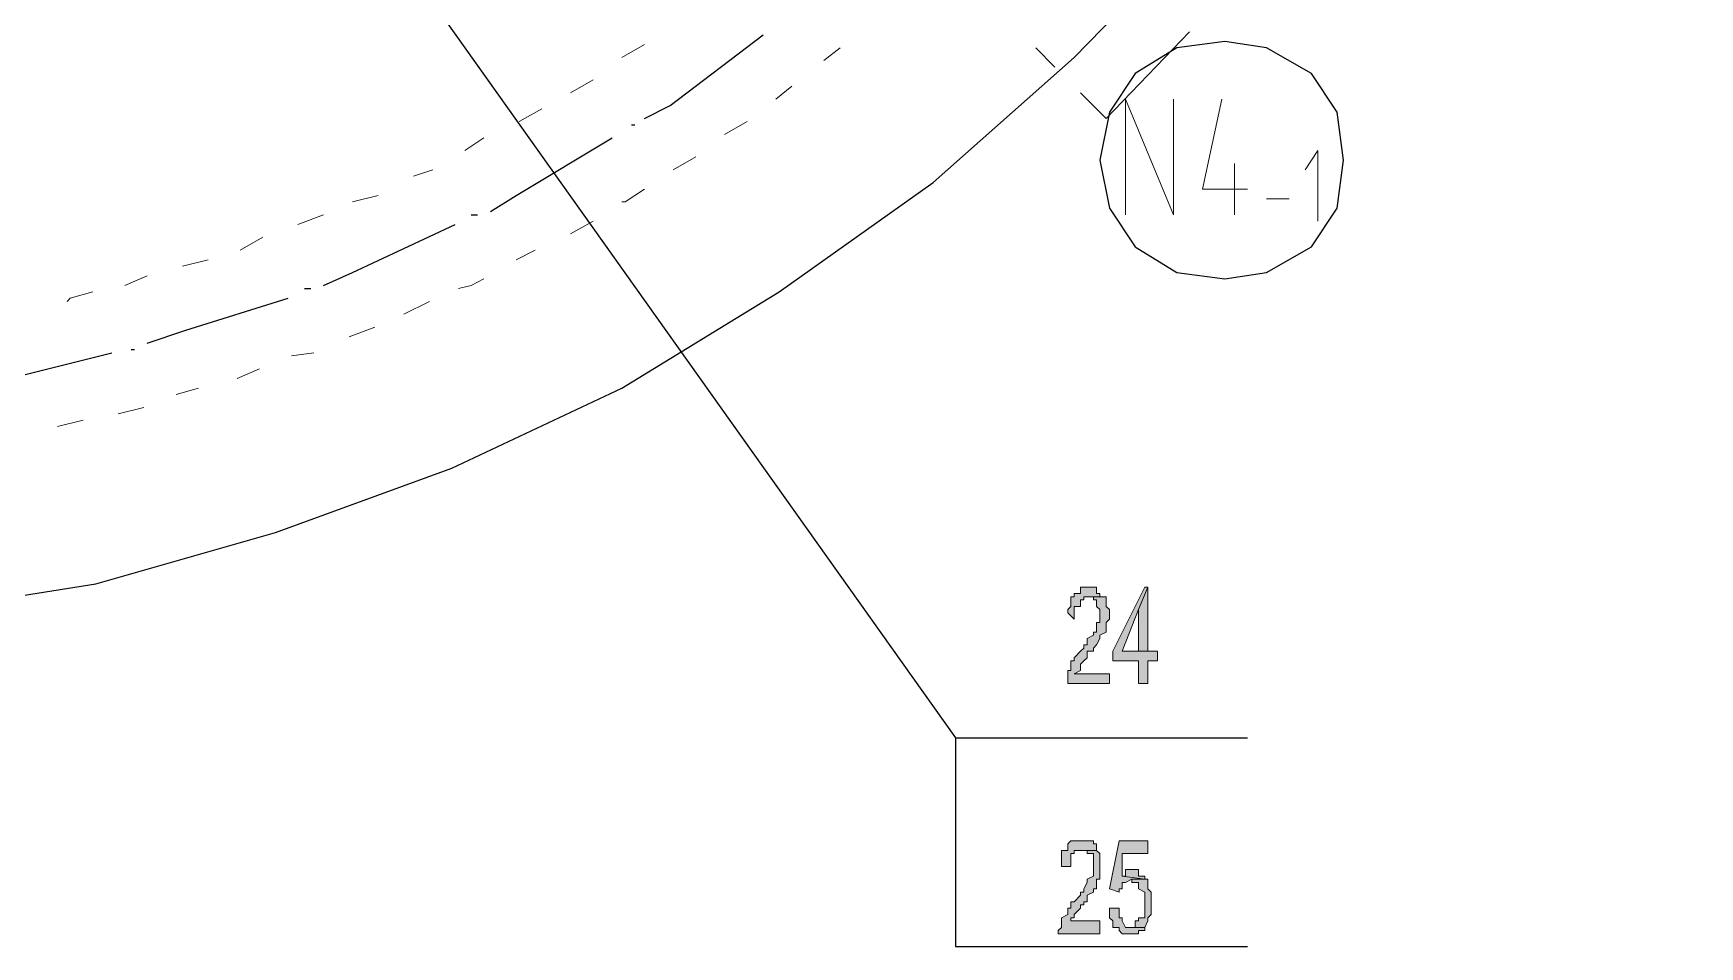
# Model space of a CAD drawing. Header units: millimetres. Extents: x 20 to 821, y 1 to 1134.
# Drawn here: x 289.7 to 383.2, y 358.3 to 409.6 of the extents above; entities that cross this region are included whole.
import ezdxf

# ---------------------------------------------------------------- set-up
doc = ezdxf.new("R2010")
doc.units = ezdxf.units.MM
doc.layers.add('1', color=7, linetype='Continuous')

msp = doc.modelspace()

# ---------------------------------------------------------------- hatches: boundary and pattern name
h = msp.add_hatch(color=0)
h.dxf.hatch_style = 2
h.paths.add_polyline_path([(348.84, 378.501732), (348.48, 378.501732), (348.48, 378.141732), (348.12, 378.141732), (348.12, 377.961732), (347.94, 377.961732), (347.94, 377.781732), (347.94, 377.421732), (347.76, 377.241732), (347.76, 377.061732), (348.12, 376.701732), (348.12, 377.421732), (348.48, 377.421732), (348.48, 377.781732), (348.66, 377.781732), (348.66, 377.961732), (348.84, 377.961732), (349.92, 377.961732), (349.56, 377.961732), (349.56, 378.141732), (349.38, 378.141732), (349.38, 378.501732), (349.2, 378.501732)])
h = msp.add_hatch(color=0)
h.dxf.hatch_style = 2
h.paths.add_polyline_path([(349.92, 377.961732), (348.84, 377.961732), (349.2, 377.961732), (349.2, 377.781732), (349.38, 377.781732), (349.38, 377.421732), (349.56, 377.241732), (349.56, 376.521732), (349.38, 376.521732), (349.38, 375.981732), (349.2, 375.981732), (349.2, 375.801732), (348.84, 375.621732), (348.84, 375.261732), (348.66, 375.261732), (348.66, 375.081732), (348.48, 374.901732), (348.12, 374.541732), (348.12, 374.361732), (347.94, 374.361732), (347.94, 373.821732), (347.76, 373.821732), (347.76, 373.101732), (350.1, 373.101732), (350.1, 373.641732), (348.12, 373.641732), (348.48, 373.821732), (348.48, 374.181732), (348.66, 374.361732), (348.84, 374.541732), (348.84, 374.901732), (349.2, 374.901732), (349.2, 375.081732), (349.38, 375.261732), (349.56, 375.621732), (349.56, 375.801732), (349.92, 375.981732), (349.92, 376.521732), (350.1, 376.701732), (350.1, 377.241732), (349.92, 377.421732)])
h = msp.add_hatch(color=0)
h.dxf.hatch_style = 2
h.paths.add_polyline_path([(352.26, 378.501732), (352.08, 378.501732), (350.28, 374.901732), (350.28, 374.361732), (351.72, 374.361732), (351.72, 373.101732), (352.26, 373.101732), (352.26, 374.361732), (352.8, 374.361732), (352.8, 374.901732), (352.26, 374.901732), (350.82, 374.901732), (351.72, 377.241732)])
h = msp.add_hatch(color=0)
h.dxf.hatch_style = 2
h.paths.add_polyline_path([(352.26, 378.501732), (351.72, 377.241732), (351.72, 374.901732), (350.82, 374.901732), (352.26, 374.901732)])
h = msp.add_hatch(color=0)
h.dxf.hatch_style = 2
h.paths.add_polyline_path([(348.66, 364.281732), (347.94, 364.281732), (347.76, 364.101732), (347.76, 363.741732), (347.4, 363.741732), (347.4, 362.841732), (347.94, 362.841732), (347.94, 363.561732), (348.12, 363.561732), (348.12, 363.741732), (349.38, 363.741732), (349.38, 364.101732), (349.2, 364.101732), (349.2, 364.281732)])
h = msp.add_hatch(color=0)
h.dxf.hatch_style = 2
h.paths.add_polyline_path([(352.26, 364.281732), (350.64, 364.281732), (350.1, 361.581732), (350.64, 361.401732), (350.64, 361.581732), (350.82, 361.581732), (350.82, 361.941732), (351, 361.941732), (351.36, 362.121732), (352.26, 362.121732), (352.08, 362.121732), (350.82, 362.301732), (350.82, 363.561732), (352.26, 363.561732)])
h = msp.add_hatch(color=0)
h.dxf.hatch_style = 2
h.paths.add_polyline_path([(349.38, 363.741732), (348.48, 363.741732), (348.66, 363.741732), (348.84, 363.741732), (348.84, 363.561732), (349.2, 363.561732), (349.2, 363.381732), (349.2, 362.301732), (348.84, 362.121732), (348.84, 361.941732), (348.66, 361.581732), (348.66, 361.401732), (348.48, 361.401732), (348.48, 361.221732), (348.12, 360.861732), (347.94, 360.861732), (347.94, 360.681732), (347.94, 360.501732), (347.76, 360.501732), (347.76, 360.141732), (347.4, 359.961732), (347.4, 359.421732), (347.22, 359.241732), (347.22, 359.061732), (349.56, 359.061732), (349.56, 359.781732), (347.94, 359.781732), (347.94, 359.961732), (348.12, 359.961732), (348.12, 360.141732), (348.48, 360.501732), (348.48, 360.681732), (348.66, 360.681732), (348.66, 360.861732), (348.84, 360.861732), (348.84, 361.221732), (349.2, 361.401732), (349.2, 361.581732), (349.38, 361.581732), (349.38, 362.121732), (349.56, 362.121732), (349.56, 363.561732)])
h = msp.add_hatch(color=0)
h.dxf.hatch_style = 2
h.paths.add_polyline_path([(351.36, 362.661732), (351, 362.661732), (351, 362.301732), (350.82, 362.301732), (352.08, 362.121732), (352.08, 362.301732), (351.72, 362.301732), (351.72, 362.661732), (351.54, 362.661732)])
h = msp.add_hatch(color=0)
h.dxf.hatch_style = 2
h.paths.add_polyline_path([(352.26, 362.121732), (351.36, 362.121732), (351.36, 361.941732), (351.72, 361.941732), (351.72, 361.581732), (352.08, 361.401732), (352.08, 359.961732), (351.72, 359.961732), (351.72, 359.781732), (351.54, 359.781732), (351.54, 359.421732), (351.36, 359.421732), (352.08, 359.421732), (352.26, 359.781732), (352.26, 359.961732), (352.44, 360.141732), (352.44, 361.401732), (352.26, 361.581732)])
h = msp.add_hatch(color=0)
h.dxf.hatch_style = 2
h.paths.add_polyline_path([(350.64, 360.501732), (350.1, 360.501732), (350.1, 360.141732), (350.1, 359.961732), (350.28, 359.781732), (350.28, 359.421732), (350.64, 359.421732), (350.64, 359.241732), (350.82, 359.061732), (351.72, 359.061732), (351.72, 359.241732), (352.08, 359.241732), (352.08, 359.421732), (351.36, 359.421732), (351, 359.421732), (350.82, 359.781732), (350.82, 359.961732), (350.64, 359.961732)])

# ---------------------------------------------------------------- linework, layer by layer
at = {"layer": '1', "color": 0, "lineweight": 25}
for points in [[(282.96, 377.061732), (293.22, 378.681732), (303.3, 381.561732), (313.2, 385.161732), (322.74, 389.661732), (331.56, 395.061732), (340.2, 401.181732), (348.12, 408.201732), (355.32, 415.581732), (361.8, 424.041732), (367.56, 432.681732), (372.42, 442.041732), (376.56, 451.941732), (379.62, 461.661732), (381.78, 472.101732), (383.04, 482.541732), (383.22, 492.981732), (382.5, 503.421732), (380.88, 513.861732), (378.36, 523.941732)], [(354.6, 409.641732), (349.92, 404.781732)]]:
    msp.add_lwpolyline(points, dxfattribs=at)
at = {"layer": '1', "color": 1, "lineweight": 25}
for points in [[(288.18, 444.921732), (341.46, 370.041732), (357.84, 370.041732)], [(363.24, 402.441732), (362.88, 405.141732), (361.44, 407.301732), (358.92, 408.741732), (356.58, 409.101732), (353.88, 408.741732), (351.54, 407.301732), (350.1, 405.141732), (349.56, 402.441732), (350.1, 399.741732), (351.54, 397.581732), (353.88, 396.141732), (356.58, 395.781732), (358.92, 396.141732), (361.44, 397.581732), (362.88, 399.741732), (363.24, 402.441732)], [(341.46, 370.041732), (341.46, 358.341732), (357.84, 358.341732)]]:
    msp.add_lwpolyline(points, dxfattribs=at)
at = {"layer": '1', "color": 254, "lineweight": 5}
for points in [[(322.74, 408.201732), (324, 408.921732)], [(334.08, 408.021732), (334.98, 408.741732)], [(347.04, 407.661732), (345.96, 408.741732)], [(319.86, 406.221732), (321.12, 406.941732)], [(331.38, 405.861732), (332.28, 406.581732)], [(349.92, 404.781732), (348.48, 406.221732)], [(316.98, 404.601732), (318.24, 405.321732)], [(328.5, 403.881732), (329.76, 404.601732)], [(313.92, 402.981732), (315, 403.701732)], [(325.62, 401.901732), (326.88, 402.621732)], [(311.04, 401.541732), (312.12, 401.901732)], [(307.62, 400.101732), (309.06, 400.461732)], [(322.74, 400.101732), (322.92, 400.101732), (324, 400.821732)], [(304.56, 398.841732), (306, 399.381732)], [(319.86, 398.301732), (321.12, 399.021732)], [(301.32, 397.401732), (302.58, 398.121732)], [(298.08, 396.501732), (299.52, 396.861732)], [(316.8, 396.861732), (317.88, 397.401732)], [(294.84, 395.421732), (296.1, 395.961732)], [(313.56, 395.241732), (314.28, 395.421732), (315, 395.781732)], [(291.6, 394.521732), (291.78, 394.701732), (293.04, 395.061732)], [(310.5, 393.801732), (311.94, 394.521732)], [(307.44, 392.541732), (308.88, 393.081732)], [(304.2, 391.461732), (305.46, 391.641732)], [(301.14, 390.201732), (302.4, 390.741732)], [(297.72, 389.301732), (298.98, 389.661732)], [(294.48, 388.221732), (295.92, 388.581732)], [(291.06, 387.501732), (292.5, 387.861732)]]:
    msp.add_lwpolyline(points, dxfattribs=at)
at = {"layer": '1', "color": 2, "lineweight": 25}
for points in [[(324, 404.781732), (325.44, 405.501732), (330.66, 409.461732)], [(323.28, 404.421732), (323.46, 404.421732)], [(315.36, 399.561732), (316.8, 400.461732), (322.2, 403.701732)], [(314.28, 399.381732), (314.64, 399.381732)], [(306, 395.421732), (307.62, 396.141732), (313.38, 398.841732)], [(296.1, 392.181732), (298.26, 392.901732), (304.02, 394.701732)], [(304.92, 395.241732), (305.28, 395.241732)], [(295.2, 391.821732), (295.38, 391.821732)], [(286.2, 390.021732), (288.36, 390.201732), (294.12, 391.641732)]]:
    msp.add_lwpolyline(points, dxfattribs=at)
at = {"layer": '1', "color": 0, "lineweight": 9}
for points in [[(351, 399.381732), (351, 405.861732), (353.7, 399.381732), (353.7, 405.861732)], [(356.4, 405.861732), (355.32, 400.821732), (357.84, 400.821732)], [(357.12, 402.261732), (357.12, 399.381732)], [(361.8, 399.021732), (361.8, 402.981732), (361.08, 401.901732)], [(358.92, 400.281732), (360.18, 400.281732)]]:
    msp.add_lwpolyline(points, dxfattribs=at)
at = {"layer": '1', "color": 0, "lineweight": 5}
for points in [[(348.84, 378.501732), (348.48, 378.501732), (348.48, 378.141732), (348.12, 378.141732), (348.12, 377.961732), (347.94, 377.961732), (347.94, 377.781732), (347.94, 377.421732), (347.76, 377.241732), (347.76, 377.061732), (348.12, 376.701732), (348.12, 377.421732), (348.48, 377.421732), (348.48, 377.781732), (348.66, 377.781732), (348.66, 377.961732), (348.84, 377.961732), (349.92, 377.961732), (349.56, 377.961732), (349.56, 378.141732), (349.38, 378.141732), (349.38, 378.501732), (349.2, 378.501732), (348.84, 378.501732)], [(349.92, 377.961732), (348.84, 377.961732), (349.2, 377.961732), (349.2, 377.781732), (349.38, 377.781732), (349.38, 377.421732), (349.56, 377.241732), (349.56, 376.521732), (349.38, 376.521732), (349.38, 375.981732), (349.2, 375.981732), (349.2, 375.801732), (348.84, 375.621732), (348.84, 375.261732), (348.66, 375.261732), (348.66, 375.081732), (348.48, 374.901732), (348.12, 374.541732), (348.12, 374.361732), (347.94, 374.361732), (347.94, 373.821732), (347.76, 373.821732), (347.76, 373.101732), (350.1, 373.101732), (350.1, 373.641732), (348.12, 373.641732), (348.48, 373.821732), (348.48, 374.181732), (348.66, 374.361732), (348.84, 374.541732), (348.84, 374.901732), (349.2, 374.901732), (349.2, 375.081732), (349.38, 375.261732), (349.56, 375.621732), (349.56, 375.801732), (349.92, 375.981732), (349.92, 376.521732), (350.1, 376.701732), (350.1, 377.241732), (349.92, 377.421732), (349.92, 377.961732)], [(352.26, 378.501732), (352.08, 378.501732), (350.28, 374.901732), (350.28, 374.361732), (351.72, 374.361732), (351.72, 373.101732), (352.26, 373.101732), (352.26, 374.361732), (352.8, 374.361732), (352.8, 374.901732), (352.26, 374.901732), (350.82, 374.901732), (351.72, 377.241732), (352.26, 378.501732)], [(352.26, 378.501732), (351.72, 377.241732), (351.72, 374.901732), (350.82, 374.901732), (352.26, 374.901732), (352.26, 378.501732)], [(348.66, 364.281732), (347.94, 364.281732), (347.76, 364.101732), (347.76, 363.741732), (347.4, 363.741732), (347.4, 362.841732), (347.94, 362.841732), (347.94, 363.561732), (348.12, 363.561732), (348.12, 363.741732), (348.12, 363.741732), (349.38, 363.741732), (349.38, 364.101732), (349.2, 364.101732), (349.2, 364.281732), (348.66, 364.281732)], [(352.26, 364.281732), (350.64, 364.281732), (350.1, 361.581732), (350.64, 361.401732), (350.64, 361.581732), (350.82, 361.581732), (350.82, 361.941732), (351, 361.941732), (351.36, 362.121732), (352.26, 362.121732), (352.08, 362.121732), (350.82, 362.301732), (350.82, 363.561732), (352.26, 363.561732), (352.26, 364.281732)], [(349.38, 363.741732), (348.48, 363.741732), (348.66, 363.741732), (348.84, 363.741732), (348.84, 363.561732), (349.2, 363.561732), (349.2, 363.381732), (349.2, 362.301732), (348.84, 362.121732), (348.84, 361.941732), (348.66, 361.581732), (348.66, 361.401732), (348.48, 361.401732), (348.48, 361.221732), (348.12, 360.861732), (347.94, 360.861732), (347.94, 360.681732), (347.94, 360.501732), (347.76, 360.501732), (347.76, 360.141732), (347.4, 359.961732), (347.4, 359.421732), (347.22, 359.241732), (347.22, 359.061732), (349.56, 359.061732), (349.56, 359.781732), (347.94, 359.781732), (347.94, 359.961732), (348.12, 359.961732), (348.12, 360.141732), (348.48, 360.501732), (348.48, 360.681732), (348.66, 360.681732), (348.66, 360.861732), (348.84, 360.861732), (348.84, 361.221732), (349.2, 361.401732), (349.2, 361.581732), (349.38, 361.581732), (349.38, 362.121732), (349.56, 362.121732), (349.56, 363.561732), (349.38, 363.741732)], [(351.36, 362.661732), (351, 362.661732), (351, 362.301732), (350.82, 362.301732), (352.08, 362.121732), (352.08, 362.301732), (351.72, 362.301732), (351.72, 362.661732), (351.54, 362.661732), (351.36, 362.661732)], [(352.26, 362.121732), (351.36, 362.121732), (351.36, 361.941732), (351.72, 361.941732), (351.72, 361.581732), (352.08, 361.401732), (352.08, 359.961732), (351.72, 359.961732), (351.72, 359.781732), (351.54, 359.781732), (351.54, 359.421732), (351.54, 359.421732), (351.36, 359.421732), (352.08, 359.421732), (352.26, 359.781732), (352.26, 359.961732), (352.44, 360.141732), (352.44, 361.401732), (352.26, 361.581732), (352.26, 362.121732)], [(350.64, 360.501732), (350.1, 360.501732), (350.1, 360.141732), (350.1, 359.961732), (350.28, 359.781732), (350.28, 359.421732), (350.64, 359.421732), (350.64, 359.241732), (350.82, 359.061732), (351.72, 359.061732), (351.72, 359.241732), (352.08, 359.241732), (352.08, 359.241732), (352.08, 359.421732), (351.36, 359.421732), (351, 359.421732), (350.82, 359.781732), (350.82, 359.961732), (350.64, 359.961732), (350.64, 360.501732)]]:
    msp.add_lwpolyline(points, dxfattribs=at)

doc.saveas('drawing.dxf')
